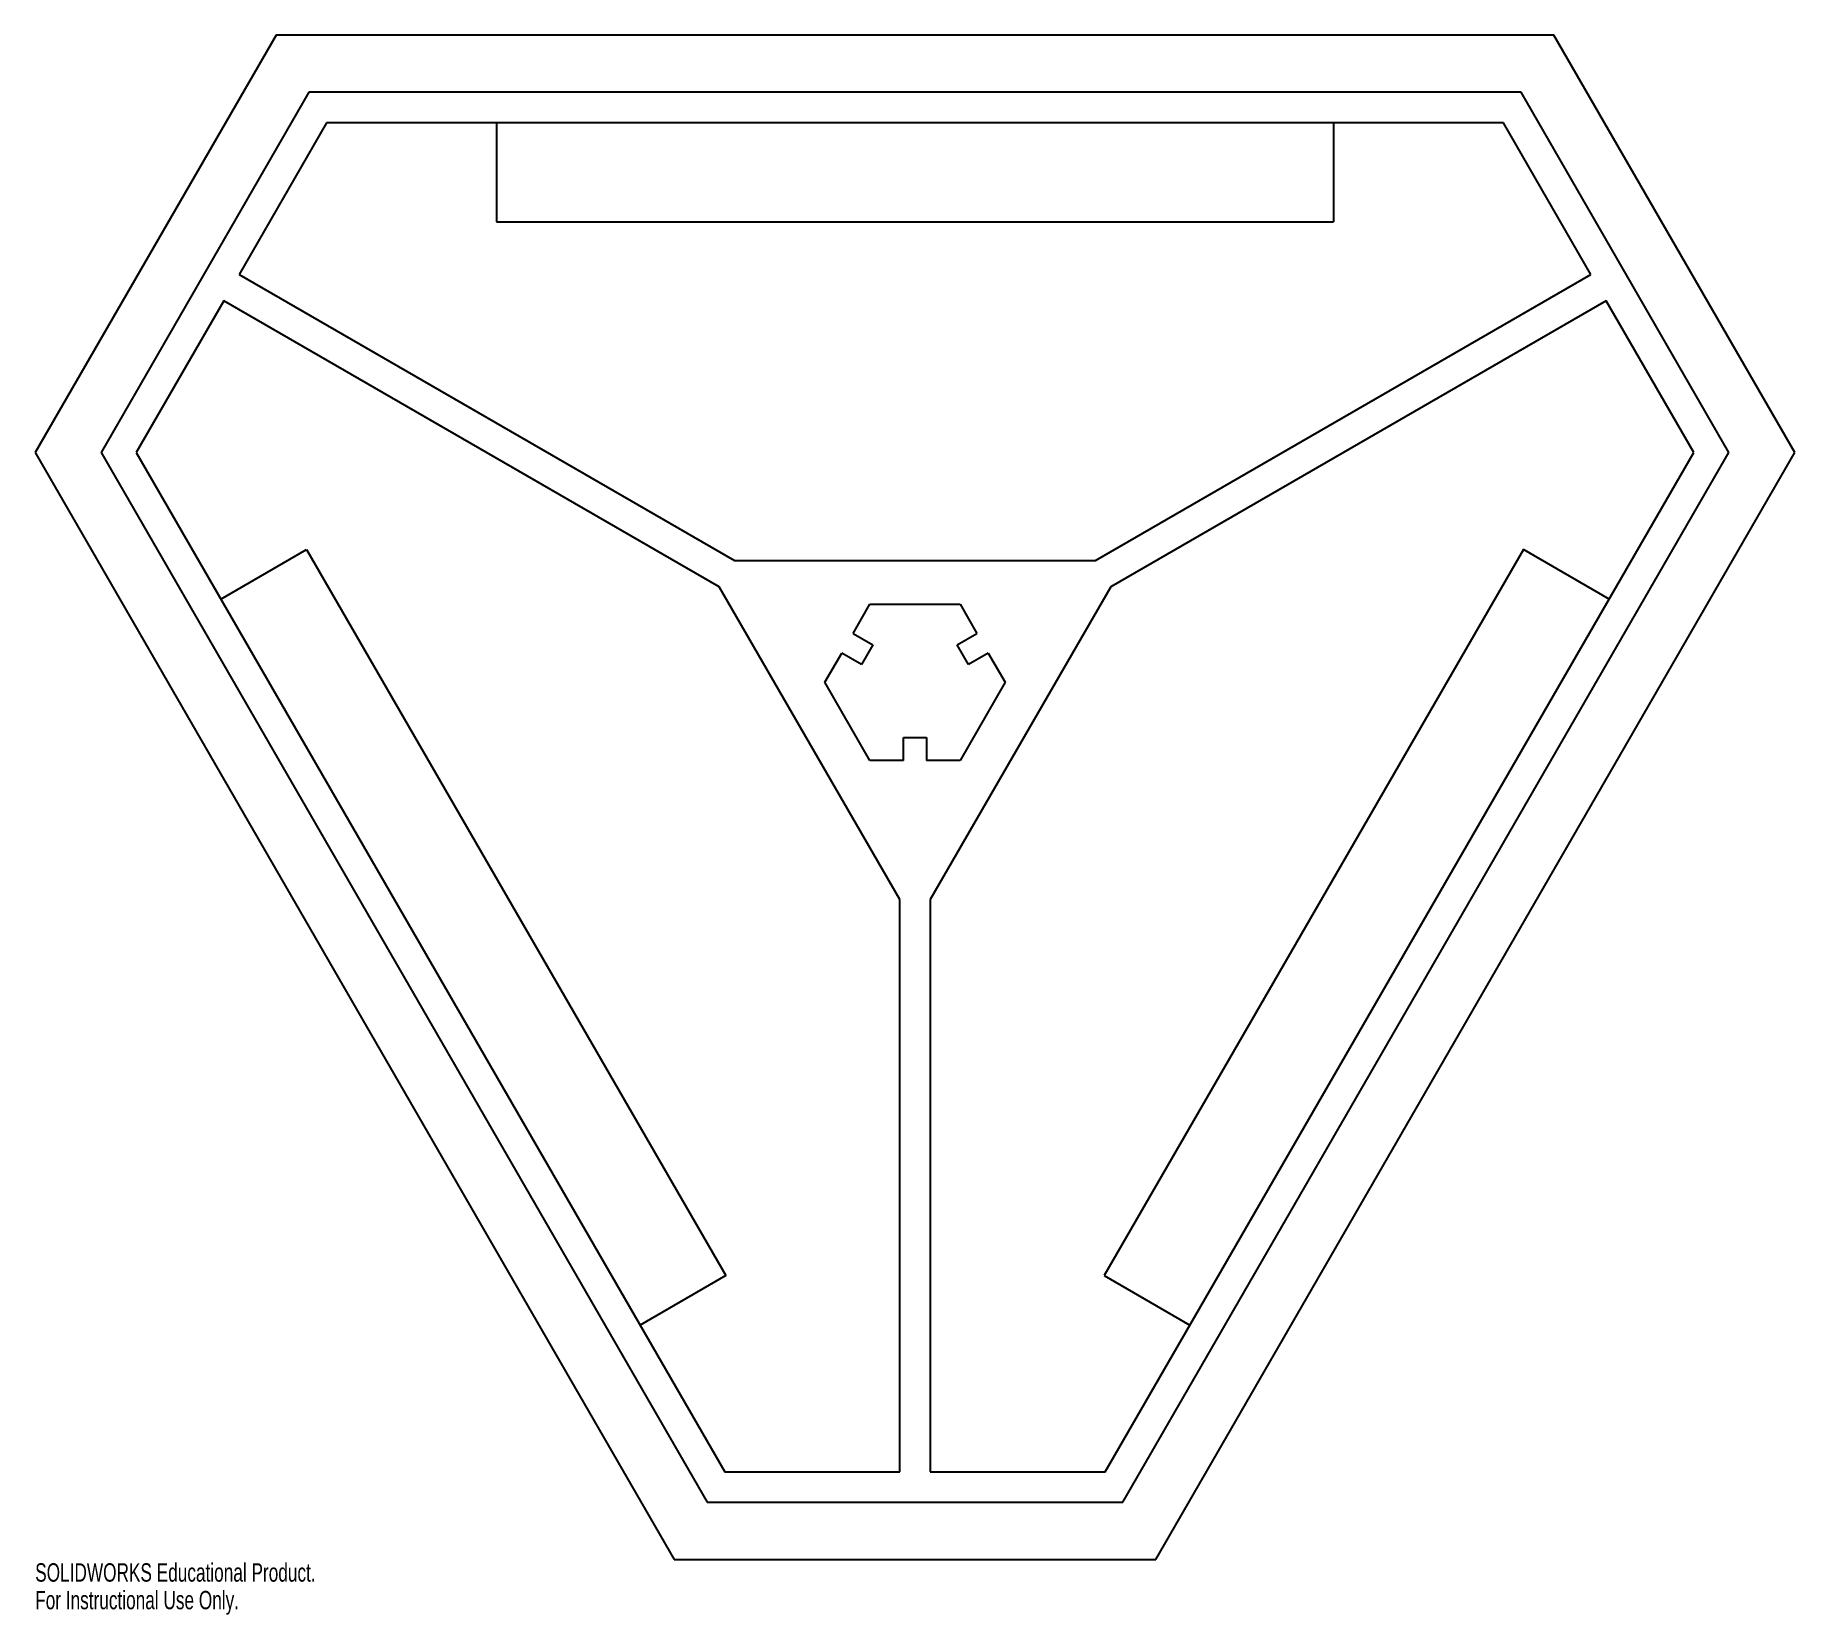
# Model space of a CAD drawing. Header units: millimetres. Extents: x -231 to 231, y -245 to 170.
import ezdxf

# ---------------------------------------------------------------- set-up
doc = ezdxf.new("R2010")
doc.units = ezdxf.units.MM
doc.styles.add('SLDTEXTSTYLE0', font='TXT', dxfattribs={"width": 0.7})

msp = doc.modelspace()

# ---------------------------------------------------------------- linework, layer by layer
at = {"color": 7, "linetype": 'Continuous', "lineweight": 25}
for p, q in [((-167.89, 170), (-231.17, 60.4)), ((167.89, 170), (-167.89, 170)), ((231.17, 60.4), (167.89, 170)), ((-159.23, 155), (-213.85, 60.4)), ((159.23, 155), (-159.23, 155)), ((213.85, 60.4), (159.23, 155)), ((-154.61, 147), (-177.61, 107.16)), ((154.61, 147), (-154.61, 147)), ((-110, 147), (-110, 121)), ((110, 147), (110, 121)), ((177.61, 107.16), (154.61, 147)), ((-110, 121), (110, 121)), ((-177.61, 107.16), (-47.43, 32)), ((47.43, 32), (177.61, 107.16)), ((-181.61, 100.23), (-204.61, 60.4)), ((-51.43, 25.07), (-181.61, 100.23)), ((181.61, 100.23), (51.43, 25.07)), ((204.61, 60.4), (181.61, 100.23)), ((-231.17, 60.4), (-63.28, -230.4)), ((-213.85, 60.4), (-54.62, -215.4)), ((-204.61, 60.4), (-50, -207.4)), ((50, -207.4), (204.61, 60.4)), ((54.62, -215.4), (213.85, 60.4)), ((63.28, -230.4), (231.17, 60.4)), ((-182.36, 21.86), (-159.84, 34.86)), ((-159.84, 34.86), (-49.73, -155.86)), ((159.84, 34.86), (49.73, -155.86)), ((182.36, 21.86), (159.84, 34.86)), ((-47.43, 32), (47.43, 32)), ((-4, -57.07), (-51.43, 25.07)), ((51.43, 25.07), (4, -57.07)), ((-16.25, 12.85), (-11.84, 20.5)), ((-11.84, 20.5), (11.84, 20.5)), ((11.84, 20.5), (16.25, 12.85)), ((-16.25, 12.85), (-11.06, 9.85)), ((-11.06, 9.85), (-14.06, 4.65)), ((11.06, 9.85), (16.25, 12.85)), ((14.06, 4.65), (11.06, 9.85)), ((-23.67, 0), (-19.25, 7.65)), ((-14.06, 4.65), (-19.25, 7.65)), ((19.25, 7.65), (14.06, 4.65)), ((19.25, 7.65), (23.67, 0)), ((-11.84, -20.5), (-23.67, 0)), ((23.67, 0), (11.84, -20.5)), ((-3, -14.5), (3, -14.5)), ((-3, -20.5), (-3, -14.5)), ((3, -14.5), (3, -20.5)), ((-3, -20.5), (-11.84, -20.5)), ((11.84, -20.5), (3, -20.5)), ((-4, -207.4), (-4, -57.07)), ((4, -57.07), (4, -207.4)), ((-49.73, -155.86), (-72.25, -168.86)), ((49.73, -155.86), (72.25, -168.86)), ((-50, -207.4), (-4, -207.4)), ((4, -207.4), (50, -207.4)), ((-54.62, -215.4), (54.62, -215.4)), ((-63.28, -230.4), (63.28, -230.4))]:
    msp.add_line(p, q, dxfattribs=at)

# ---------------------------------------------------------------- texts
at = {"color": 7, "linetype": 'Continuous', "char_height": 4.8336, "attachment_point": 1, "style": 'SLDTEXTSTYLE0'}
for s, insert in [('SOLIDWORKS Educational Product.', (-231.17, -231.42)), ('For Instructional Use Only.', (-231.17, -238.67))]:
    msp.add_mtext(s, dxfattribs=dict(at, insert=insert))

doc.saveas('drawing.dxf')
